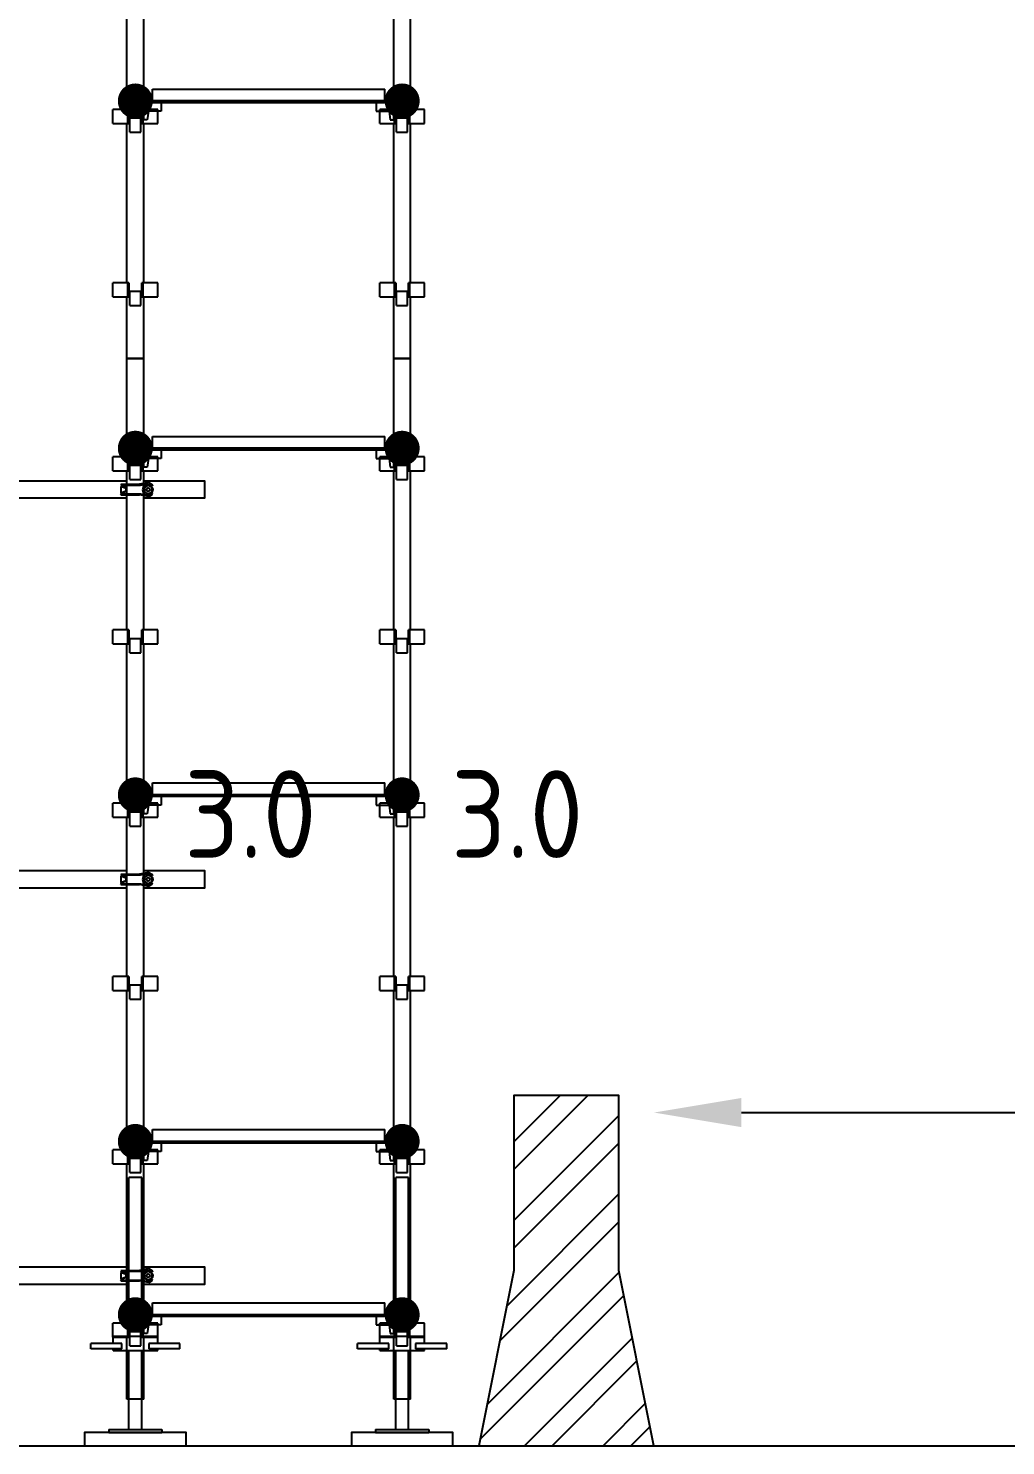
# Model space of a CAD drawing. Header units: millimetres. Extents: x 9116 to 195096, y -114281 to 55636.
# Drawn here: x 28480 to 31272, y -33649 to -29600 of the extents above; entities that cross this region are included whole.
import ezdxf
from ezdxf.enums import TextEntityAlignment as Align

# ---------------------------------------------------------------- set-up
doc = ezdxf.new("R2010")
doc.units = ezdxf.units.MM
doc.header["$PDMODE"] = 34
doc.header["$PDSIZE"] = -10
doc.linetypes.add('KwikScaf_DASHED', pattern=[3.75, 2.5, -1.25])
doc.layers.get('0').update_dxf_attribs({"linetype": 'CONTINUOUS'})
doc.layers.get('Defpoints').update_dxf_attribs({"linetype": 'CONTINUOUS'})
for name, color, linetype in [('Building', 7, 'CONTINUOUS'), ('Grid Lines', 252, 'CONTINUOUS'), ('Scaffold', 7, 'CONTINUOUS'), ('Water Barrier', 252, 'CONTINUOUS')]:
    doc.layers.add(name, color=color, linetype=linetype)
doc.styles.add('KwikScaf ISO', font='isocp.shx')
doc.dimstyles.new('ISO-25', dxfattribs={"dimscale": 0, "dimtxt": 250, "dimasz": 250, "dimexe": 125, "dimexo": 125, "dimgap": 125, "dimtad": 1, "dimdec": 0, "dimdsep": 46, "dimtxsty": 'Standard', "dimcen": 250, "dimclrd": 256, "dimclre": 256, "dimclrt": 256, "dimazin": 0, "dimtfac": 1, "dimtdec": 0, "dimtmove": 0, "dimatfit": 3, "dimfxl": 1, "dimlwd": -1, "dimlwe": -1, "dimarcsym": 0})

# ---------------------------------------------------------------- blocks, each defined once
blk = doc.blocks.new('2D Jack Adjustable Screw')
at = {"color": 0, "extrusion": (1, -1.83691e-16, 2.30446e-16)}
for p, q in [((-35, 151.5), (-20, 151.5)), ((-35, 62.25), (-35, 151.5)), ((-20, 62.25), (-20, 151.5)), ((-265.5, 100), (-273.5, 100)), ((-273.5, 100), (-273.5, -52)), ((-265.5, 100), (-265.5, -52)), ((-40, 87.75), (-35, 87.75)), ((-40, 87.75), (-40, 24)), ((-20, 87.75), (0, 87.75)), ((0, 24), (0, 87.75)), ((-265.5, 42.5), (-40, 42.5)), ((-35, 62.25), (-20, 62.25)), ((0, 42.5), (454.5, 42.5)), ((454.5, 24), (454.5, 42.5)), ((-265.5, 5.5), (-40, 5.5)), ((-40, 24), (-40, -39.75)), ((0, -39.75), (0, 24)), ((0, 5.5), (454.5, 5.5)), ((454.5, 5.5), (454.5, 24)), ((-40, -39.75), (-35, -39.75)), ((-20, -14.25), (-35, -14.25)), ((-35, -103.5), (-35, -14.25)), ((-20, -103.5), (-20, -14.25)), ((-20, -39.75), (0, -39.75)), ((-265.5, -52), (-273.5, -52)), ((-35, -103.5), (-20, -103.5))]:
    blk.add_line(p, q, dxfattribs=at)
blk = doc.blocks.new('2.0m Standard')
at = {"color": 180, "extrusion": (-1, 6.12323e-17, 0)}
for p, q in [((0, 1981), (48, 1981)), ((0, 1702), (0, 1981)), ((48, 1702), (48, 1981)), ((-40, 1662), (-40, 1702)), ((-35.5, 1702), (-40, 1702)), ((2.1, 1702), (-35.5, 1702)), ((2.1, 1662), (2.1, 1702)), ((5.8, 1702), (2.1, 1702)), ((5.8, 1702), (5.8, 1662)), ((42.2, 1662), (42.2, 1702)), ((45.9, 1702), (42.2, 1702)), ((45.9, 1662), (45.9, 1702)), ((83.5, 1702), (45.9, 1702)), ((88, 1702), (83.5, 1702)), ((88, 1662), (88, 1702)), ((-40, 1662), (-35.5, 1662)), ((-35.5, 1662), (2.1, 1662)), ((0, 1207), (0, 1662)), ((2.1, 1662), (5.8, 1662)), ((8.3, 1637), (8.3, 1677)), ((18.2, 1677), (8.3, 1677)), ((29.8, 1677), (18.2, 1677)), ((39.7, 1677), (29.8, 1677)), ((39.7, 1637), (39.7, 1677)), ((42.2, 1662), (45.9, 1662)), ((45.9, 1662), (83.5, 1662)), ((48, 1207), (48, 1662)), ((83.5, 1662), (88, 1662)), ((8.3, 1637), (18.2, 1637)), ((18.2, 1637), (29.8, 1637)), ((29.8, 1637), (39.7, 1637)), ((-35.5, 1207), (-40, 1207)), ((-40, 1167), (-40, 1207)), ((2.1, 1207), (-35.5, 1207)), ((2.1, 1167), (2.1, 1207)), ((5.8, 1207), (2.1, 1207)), ((5.8, 1207), (5.8, 1167)), ((8.3, 1142), (8.3, 1182)), ((18.2, 1182), (8.3, 1182)), ((29.8, 1182), (18.2, 1182)), ((39.7, 1182), (29.8, 1182)), ((39.7, 1142), (39.7, 1182)), ((42.2, 1167), (42.2, 1207)), ((45.9, 1207), (42.2, 1207)), ((83.5, 1207), (45.9, 1207)), ((45.9, 1167), (45.9, 1207)), ((88, 1207), (83.5, 1207)), ((88, 1167), (88, 1207)), ((-40, 1167), (-35.5, 1167)), ((-35.5, 1167), (2.1, 1167)), ((0, 712), (0, 1167)), ((2.1, 1167), (5.8, 1167)), ((8.3, 1142), (18.2, 1142)), ((18.2, 1142), (29.8, 1142)), ((29.8, 1142), (39.7, 1142)), ((42.2, 1167), (45.9, 1167)), ((45.9, 1167), (83.5, 1167)), ((48, 712), (48, 1167)), ((83.5, 1167), (88, 1167)), ((-35.5, 712), (-40, 712)), ((-40, 672), (-40, 712)), ((2.1, 712), (-35.5, 712)), ((2.1, 672), (2.1, 712)), ((5.8, 712), (2.1, 712)), ((5.8, 712), (5.8, 672)), ((42.2, 672), (42.2, 712)), ((45.9, 712), (42.2, 712)), ((83.5, 712), (45.9, 712)), ((45.9, 672), (45.9, 712)), ((88, 712), (83.5, 712)), ((88, 672), (88, 712)), ((-40, 672), (-35.5, 672)), ((-35.5, 672), (2.1, 672)), ((0, 217), (0, 672)), ((2.1, 672), (5.8, 672)), ((8.3, 647), (8.3, 687)), ((18.2, 687), (8.3, 687)), ((29.8, 687), (18.2, 687)), ((39.7, 687), (29.8, 687)), ((39.7, 647), (39.7, 687)), ((42.2, 672), (45.9, 672)), ((45.9, 672), (83.5, 672)), ((48, 217), (48, 672)), ((83.5, 672), (88, 672)), ((8.3, 647), (18.2, 647)), ((18.2, 647), (29.8, 647)), ((29.8, 647), (39.7, 647)), ((-35.5, 217), (-40, 217)), ((-40, 177), (-40, 217)), ((2.1, 217), (-35.5, 217)), ((2.1, 177), (2.1, 217)), ((5.8, 217), (2.1, 217)), ((5.8, 217), (5.8, 177)), ((42.2, 177), (42.2, 217)), ((45.9, 217), (42.2, 217)), ((83.5, 217), (45.9, 217)), ((45.9, 177), (45.9, 217)), ((88, 217), (83.5, 217)), ((88, 177), (88, 217)), ((-40, 177), (-35.5, 177)), ((-35.5, 177), (2.1, 177)), ((0, 0), (0, 177)), ((2.1, 177), (5.8, 177)), ((8.3, 152), (8.3, 192)), ((18.2, 192), (8.3, 192)), ((29.8, 192), (18.2, 192)), ((39.7, 192), (29.8, 192)), ((39.7, 152), (39.7, 192)), ((42.2, 177), (45.9, 177)), ((45.9, 177), (83.5, 177)), ((48, 0), (48, 177)), ((83.5, 177), (88, 177)), ((8.3, 152), (18.2, 152)), ((18.2, 152), (29.8, 152)), ((29.8, 152), (39.7, 152)), ((48, 0), (0, 0))]:
    blk.add_line(p, q, dxfattribs=at)
blk = doc.blocks.new('2D Transom 0.7 Metre')
at = {"color": 0, "extrusion": (0, 1, -1.83691e-16)}
for p, q in [((0, -25), (0, 50)), ((0, 50), (20, 50)), ((20, 50), (16.7, 25)), ((25, 63), (689, 63)), ((25, 30), (25, 63)), ((689, 30), (689, 63)), ((694, 50), (697.3, 25)), ((714, 50), (694, 50)), ((714, -25), (714, 50)), ((50, 0), (13.3, 0)), ((16.7, 25), (25, 25)), ((25, 30), (689, 30)), ((25, 25), (25, 30)), ((25, 25), (689, 25)), ((50, 25), (50, 0)), ((664, 25), (664, 0)), ((664, 0), (700.7, 0)), ((689, 25), (689, 30)), ((697.3, 25), (689, 25)), ((700.7, 0), (704, -25)), ((10, -25), (0, -25)), ((13.3, 0), (10, -25)), ((704, -25), (714, -25))]:
    blk.add_line(p, q, dxfattribs=at)
blk = doc.blocks.new('Half 90')
for p, q in [((-43.3, 15), (10.1, 15)), ((-43.3, 15), (-40.1, 10)), ((-43.3, 9.2), (-43.3, -9.2)), ((-29, 3.2), (-43.3, 9.2)), ((-41.7, 12.5), (13.2, 12.5)), ((-28.3, 5), (-40.1, 10)), ((-34.9, 5.6), (-34.9, 7.8)), ((-29, 3.2), (-29, -3.2)), ((-28.3, -5), (-28.3, 5)), ((36.7, 20), (10.1, 15)), ((13.2, 12.5), (36.4, 17.2)), ((22.1, 14.3), (18.3, -0.8)), ((36.4, 17.2), (44.8, 10)), ((46.7, 10), (43, 10)), ((-43.3, -9.2), (-29, -3.2)), ((-43.3, -15), (-40.1, -10)), ((-43.3, -15), (10.1, -15)), ((-41.7, -12.5), (13.2, -12.5)), ((-28.3, -5), (-40.1, -10)), ((-34.9, -7.8), (-34.9, -5.6)), ((36.7, -20), (10.1, -15)), ((13.2, -12.5), (36.4, -17.2)), ((18.3, -0.8), (22.4, -14.4)), ((36.4, -17.2), (44.8, -10)), ((46.7, -10), (43, -10))]:
    blk.add_line(p, q)
blk.add_lwpolyline([(35.1, -12.5), (45.9, -6.2), (45.9, 6.2), (35.1, 12.5), (24.2, 6.2), (24.2, -6.2)], close=True)
for points in [[(36.7, 20), (45.2, 14.9), (46.7, 10)], [(36.7, -20), (45.2, -14.9), (46.7, -10)]]:
    blk.add_lwpolyline(points)
for radius in [12.5, 5]:
    blk.add_circle((35.1, 0), radius)
blk = doc.blocks.new('*D76')
at = {"layer": 'Defpoints', "color": 0}
for p in [(30267.1, -32697.2), (36767.1, -32697.2), (36767.1, -32697.2)]:
    blk.add_point(p, dxfattribs=at)
at = {"layer": 'Grid Lines'}
blk.add_line((30517.1, -32697.2), (36517.1, -32697.2), dxfattribs=at)
for points in [[(30517.1, -32655.6), (30517.1, -32738.9), (30267.1, -32697.2)], [(36517.1, -32655.6), (36517.1, -32738.9), (36767.1, -32697.2)]]:
    blk.add_solid(points, dxfattribs=at)
at = {"layer": 'Grid Lines', "insert": (33517.1, -32447.2), "char_height": 250, "attachment_point": 5}
blk.add_mtext('6500', dxfattribs=at)

msp = doc.modelspace()

# ---------------------------------------------------------------- hatches: boundary and pattern name
at = {"layer": 'Water Barrier'}
h = msp.add_hatch(dxfattribs=at)
h.set_pattern_fill('STEEL', color=30, scale=50, style=0)
h.set_pattern_definition([(45, (-134.52, 0), (-112.2532, 112.2532), []), (45, (-134.52, 79.38), (-112.2532, 112.2532), [])])
h.paths.add_polyline_path([(30167.1, -33148.7), (30167.1, -32648.7), (29867.1, -32648.7), (29867.1, -33148.7), (29767.1, -33648.7), (30267.1, -33648.7)])

# ---------------------------------------------------------------- linework, layer by layer
at = {"layer": 'Building'}
msp.add_line((22723.1, -33648.7), (38824.4, -33648.7), dxfattribs=at)
at = {"layer": 'Grid Lines', "color": 252, "linetype": 'KwikScaf_DASHED'}
msp.add_line((19632.3, -33648.7), (43222.7, -33648.7), dxfattribs=at)
at = {"layer": 'Scaffold', "color": 5, "extrusion": (-1, 6.12323e-17, 0)}
for p, q in [((28762, -30543.7), (28810, -30543.7)), ((28762, -30823.7), (28762, -30543.7)), ((28810, -30823.7), (28810, -30543.7)), ((29524, -30543.7), (29572, -30543.7)), ((29524, -30823.7), (29524, -30543.7)), ((29572, -30823.7), (29572, -30543.7)), ((28726.4, -30823.7), (28722, -30823.7)), ((28722, -30863.7), (28722, -30823.7)), ((28764.1, -30823.7), (28726.4, -30823.7)), ((28764.1, -30863.7), (28764.1, -30823.7)), ((28767.8, -30823.7), (28764.1, -30823.7)), ((28767.8, -30823.7), (28767.8, -30863.7)), ((28780.2, -30848.7), (28770.3, -30848.7)), ((28770.3, -30888.7), (28770.3, -30848.7)), ((28791.8, -30848.7), (28780.2, -30848.7)), ((28801.7, -30848.7), (28791.8, -30848.7)), ((28801.7, -30888.7), (28801.7, -30848.7)), ((28804.1, -30863.7), (28804.1, -30823.7)), ((28807.9, -30823.7), (28804.1, -30823.7)), ((28845.5, -30823.7), (28807.9, -30823.7)), ((28807.9, -30863.7), (28807.9, -30823.7)), ((28850, -30823.7), (28845.5, -30823.7)), ((28850, -30863.7), (28850, -30823.7)), ((29488.4, -30823.7), (29484, -30823.7)), ((29484, -30863.7), (29484, -30823.7)), ((29526.1, -30823.7), (29488.4, -30823.7)), ((29526.1, -30863.7), (29526.1, -30823.7)), ((29529.8, -30823.7), (29526.1, -30823.7)), ((29529.8, -30823.7), (29529.8, -30863.7)), ((29542.2, -30848.7), (29532.3, -30848.7)), ((29532.3, -30888.7), (29532.3, -30848.7)), ((29553.8, -30848.7), (29542.2, -30848.7)), ((29563.7, -30848.7), (29553.8, -30848.7)), ((29563.7, -30888.7), (29563.7, -30848.7)), ((29566.1, -30863.7), (29566.1, -30823.7)), ((29569.9, -30823.7), (29566.1, -30823.7)), ((29607.5, -30823.7), (29569.9, -30823.7)), ((29569.9, -30863.7), (29569.9, -30823.7)), ((29612, -30823.7), (29607.5, -30823.7)), ((29612, -30863.7), (29612, -30823.7)), ((28722, -30863.7), (28726.4, -30863.7)), ((28726.4, -30863.7), (28764.1, -30863.7)), ((28762, -31318.7), (28762, -30863.7)), ((28764.1, -30863.7), (28767.8, -30863.7)), ((28770.3, -30888.7), (28780.2, -30888.7)), ((28780.2, -30888.7), (28791.8, -30888.7)), ((28791.8, -30888.7), (28801.7, -30888.7)), ((28804.1, -30863.7), (28807.9, -30863.7)), ((28807.9, -30863.7), (28845.5, -30863.7)), ((28810, -31318.7), (28810, -30863.7)), ((28845.5, -30863.7), (28850, -30863.7)), ((29484, -30863.7), (29488.4, -30863.7)), ((29488.4, -30863.7), (29526.1, -30863.7)), ((29524, -31318.7), (29524, -30863.7)), ((29526.1, -30863.7), (29529.8, -30863.7)), ((29532.3, -30888.7), (29542.2, -30888.7)), ((29542.2, -30888.7), (29553.8, -30888.7)), ((29553.8, -30888.7), (29563.7, -30888.7)), ((29566.1, -30863.7), (29569.9, -30863.7)), ((29569.9, -30863.7), (29607.5, -30863.7)), ((29572, -31318.7), (29572, -30863.7)), ((29607.5, -30863.7), (29612, -30863.7)), ((28726.4, -31318.7), (28722, -31318.7)), ((28722, -31358.7), (28722, -31318.7)), ((28764.1, -31318.7), (28726.4, -31318.7)), ((28764.1, -31358.7), (28764.1, -31318.7)), ((28767.8, -31318.7), (28764.1, -31318.7)), ((28767.8, -31318.7), (28767.8, -31358.7)), ((28804.1, -31358.7), (28804.1, -31318.7)), ((28807.9, -31318.7), (28804.1, -31318.7)), ((28845.5, -31318.7), (28807.9, -31318.7)), ((28807.9, -31358.7), (28807.9, -31318.7)), ((28850, -31318.7), (28845.5, -31318.7)), ((28850, -31358.7), (28850, -31318.7)), ((29488.4, -31318.7), (29484, -31318.7)), ((29484, -31358.7), (29484, -31318.7)), ((29526.1, -31318.7), (29488.4, -31318.7)), ((29526.1, -31358.7), (29526.1, -31318.7)), ((29529.8, -31318.7), (29526.1, -31318.7)), ((29529.8, -31318.7), (29529.8, -31358.7)), ((29566.1, -31358.7), (29566.1, -31318.7)), ((29569.9, -31318.7), (29566.1, -31318.7)), ((29607.5, -31318.7), (29569.9, -31318.7)), ((29569.9, -31358.7), (29569.9, -31318.7)), ((29612, -31318.7), (29607.5, -31318.7)), ((29612, -31358.7), (29612, -31318.7)), ((28722, -31358.7), (28726.4, -31358.7)), ((28726.4, -31358.7), (28764.1, -31358.7)), ((28762, -31813.7), (28762, -31358.7)), ((28764.1, -31358.7), (28767.8, -31358.7)), ((28770.3, -31383.7), (28770.3, -31343.7)), ((28780.2, -31343.7), (28770.3, -31343.7)), ((28791.8, -31343.7), (28780.2, -31343.7)), ((28801.7, -31343.7), (28791.8, -31343.7)), ((28801.7, -31383.7), (28801.7, -31343.7)), ((28804.1, -31358.7), (28807.9, -31358.7)), ((28807.9, -31358.7), (28845.5, -31358.7)), ((28810, -31813.7), (28810, -31358.7)), ((28845.5, -31358.7), (28850, -31358.7)), ((29484, -31358.7), (29488.4, -31358.7)), ((29488.4, -31358.7), (29526.1, -31358.7)), ((29524, -31813.7), (29524, -31358.7)), ((29526.1, -31358.7), (29529.8, -31358.7)), ((29532.3, -31383.7), (29532.3, -31343.7)), ((29542.2, -31343.7), (29532.3, -31343.7)), ((29553.8, -31343.7), (29542.2, -31343.7)), ((29563.7, -31343.7), (29553.8, -31343.7)), ((29563.7, -31383.7), (29563.7, -31343.7)), ((29566.1, -31358.7), (29569.9, -31358.7)), ((29569.9, -31358.7), (29607.5, -31358.7)), ((29572, -31813.7), (29572, -31358.7)), ((29607.5, -31358.7), (29612, -31358.7)), ((28770.3, -31383.7), (28780.2, -31383.7)), ((28780.2, -31383.7), (28791.8, -31383.7)), ((28791.8, -31383.7), (28801.7, -31383.7)), ((29532.3, -31383.7), (29542.2, -31383.7)), ((29542.2, -31383.7), (29553.8, -31383.7)), ((29553.8, -31383.7), (29563.7, -31383.7)), ((28726.4, -31813.7), (28722, -31813.7)), ((28722, -31853.7), (28722, -31813.7)), ((28764.1, -31813.7), (28726.4, -31813.7)), ((28764.1, -31853.7), (28764.1, -31813.7)), ((28767.8, -31813.7), (28764.1, -31813.7)), ((28767.8, -31813.7), (28767.8, -31853.7)), ((28804.1, -31853.7), (28804.1, -31813.7)), ((28807.9, -31813.7), (28804.1, -31813.7)), ((28845.5, -31813.7), (28807.9, -31813.7)), ((28807.9, -31853.7), (28807.9, -31813.7)), ((28850, -31813.7), (28845.5, -31813.7)), ((28850, -31853.7), (28850, -31813.7)), ((29488.4, -31813.7), (29484, -31813.7)), ((29484, -31853.7), (29484, -31813.7)), ((29526.1, -31813.7), (29488.4, -31813.7)), ((29526.1, -31853.7), (29526.1, -31813.7)), ((29529.8, -31813.7), (29526.1, -31813.7)), ((29529.8, -31813.7), (29529.8, -31853.7)), ((29566.1, -31853.7), (29566.1, -31813.7)), ((29569.9, -31813.7), (29566.1, -31813.7)), ((29607.5, -31813.7), (29569.9, -31813.7)), ((29569.9, -31853.7), (29569.9, -31813.7)), ((29612, -31813.7), (29607.5, -31813.7)), ((29612, -31853.7), (29612, -31813.7)), ((28722, -31853.7), (28726.4, -31853.7)), ((28726.4, -31853.7), (28764.1, -31853.7)), ((28762, -32308.7), (28762, -31853.7)), ((28764.1, -31853.7), (28767.8, -31853.7)), ((28770.3, -31878.7), (28770.3, -31838.7)), ((28780.2, -31838.7), (28770.3, -31838.7)), ((28791.8, -31838.7), (28780.2, -31838.7)), ((28801.7, -31838.7), (28791.8, -31838.7)), ((28801.7, -31878.7), (28801.7, -31838.7)), ((28804.1, -31853.7), (28807.9, -31853.7)), ((28807.9, -31853.7), (28845.5, -31853.7)), ((28810, -32308.7), (28810, -31853.7)), ((28845.5, -31853.7), (28850, -31853.7)), ((29484, -31853.7), (29488.4, -31853.7)), ((29488.4, -31853.7), (29526.1, -31853.7)), ((29524, -32308.7), (29524, -31853.7)), ((29526.1, -31853.7), (29529.8, -31853.7)), ((29532.3, -31878.7), (29532.3, -31838.7)), ((29542.2, -31838.7), (29532.3, -31838.7)), ((29553.8, -31838.7), (29542.2, -31838.7)), ((29563.7, -31838.7), (29553.8, -31838.7)), ((29563.7, -31878.7), (29563.7, -31838.7)), ((29566.1, -31853.7), (29569.9, -31853.7)), ((29569.9, -31853.7), (29607.5, -31853.7)), ((29572, -32308.7), (29572, -31853.7)), ((29607.5, -31853.7), (29612, -31853.7)), ((28770.3, -31878.7), (28780.2, -31878.7)), ((28780.2, -31878.7), (28791.8, -31878.7)), ((28791.8, -31878.7), (28801.7, -31878.7)), ((29532.3, -31878.7), (29542.2, -31878.7)), ((29542.2, -31878.7), (29553.8, -31878.7)), ((29553.8, -31878.7), (29563.7, -31878.7)), ((28726.4, -32308.7), (28722, -32308.7)), ((28722, -32348.7), (28722, -32308.7)), ((28764.1, -32308.7), (28726.4, -32308.7)), ((28764.1, -32348.7), (28764.1, -32308.7)), ((28767.8, -32308.7), (28764.1, -32308.7)), ((28767.8, -32308.7), (28767.8, -32348.7)), ((28770.3, -32373.7), (28770.3, -32333.7)), ((28780.2, -32333.7), (28770.3, -32333.7)), ((28791.8, -32333.7), (28780.2, -32333.7)), ((28801.7, -32333.7), (28791.8, -32333.7)), ((28801.7, -32373.7), (28801.7, -32333.7)), ((28804.1, -32348.7), (28804.1, -32308.7)), ((28807.9, -32308.7), (28804.1, -32308.7)), ((28845.5, -32308.7), (28807.9, -32308.7)), ((28807.9, -32348.7), (28807.9, -32308.7)), ((28850, -32308.7), (28845.5, -32308.7)), ((28850, -32348.7), (28850, -32308.7)), ((29488.4, -32308.7), (29484, -32308.7)), ((29484, -32348.7), (29484, -32308.7)), ((29526.1, -32308.7), (29488.4, -32308.7)), ((29526.1, -32348.7), (29526.1, -32308.7)), ((29529.8, -32308.7), (29526.1, -32308.7)), ((29529.8, -32308.7), (29529.8, -32348.7)), ((29532.3, -32373.7), (29532.3, -32333.7)), ((29542.2, -32333.7), (29532.3, -32333.7)), ((29553.8, -32333.7), (29542.2, -32333.7)), ((29563.7, -32333.7), (29553.8, -32333.7)), ((29563.7, -32373.7), (29563.7, -32333.7)), ((29566.1, -32348.7), (29566.1, -32308.7)), ((29569.9, -32308.7), (29566.1, -32308.7)), ((29607.5, -32308.7), (29569.9, -32308.7)), ((29569.9, -32348.7), (29569.9, -32308.7)), ((29612, -32308.7), (29607.5, -32308.7)), ((29612, -32348.7), (29612, -32308.7)), ((28722, -32348.7), (28726.4, -32348.7)), ((28726.4, -32348.7), (28764.1, -32348.7)), ((28762, -32803.7), (28762, -32348.7)), ((28764.1, -32348.7), (28767.8, -32348.7)), ((28770.3, -32373.7), (28780.2, -32373.7)), ((28780.2, -32373.7), (28791.8, -32373.7)), ((28791.8, -32373.7), (28801.7, -32373.7)), ((28804.1, -32348.7), (28807.9, -32348.7)), ((28807.9, -32348.7), (28845.5, -32348.7)), ((28810, -32803.7), (28810, -32348.7)), ((28845.5, -32348.7), (28850, -32348.7)), ((29484, -32348.7), (29488.4, -32348.7)), ((29488.4, -32348.7), (29526.1, -32348.7)), ((29524, -32803.7), (29524, -32348.7)), ((29526.1, -32348.7), (29529.8, -32348.7)), ((29532.3, -32373.7), (29542.2, -32373.7)), ((29542.2, -32373.7), (29553.8, -32373.7)), ((29553.8, -32373.7), (29563.7, -32373.7)), ((29566.1, -32348.7), (29569.9, -32348.7)), ((29569.9, -32348.7), (29607.5, -32348.7)), ((29572, -32803.7), (29572, -32348.7)), ((29607.5, -32348.7), (29612, -32348.7)), ((28726.4, -32803.7), (28722, -32803.7)), ((28722, -32843.7), (28722, -32803.7)), ((28764.1, -32803.7), (28726.4, -32803.7)), ((28764.1, -32843.7), (28764.1, -32803.7)), ((28767.8, -32803.7), (28764.1, -32803.7)), ((28767.8, -32803.7), (28767.8, -32843.7)), ((28780.2, -32828.7), (28770.3, -32828.7)), ((28770.3, -32868.7), (28770.3, -32828.7)), ((28791.8, -32828.7), (28780.2, -32828.7)), ((28801.7, -32828.7), (28791.8, -32828.7)), ((28801.7, -32868.7), (28801.7, -32828.7)), ((28804.1, -32843.7), (28804.1, -32803.7)), ((28807.9, -32803.7), (28804.1, -32803.7)), ((28845.5, -32803.7), (28807.9, -32803.7)), ((28807.9, -32843.7), (28807.9, -32803.7)), ((28850, -32803.7), (28845.5, -32803.7)), ((28850, -32843.7), (28850, -32803.7)), ((29488.4, -32803.7), (29484, -32803.7)), ((29484, -32843.7), (29484, -32803.7)), ((29526.1, -32803.7), (29488.4, -32803.7)), ((29526.1, -32843.7), (29526.1, -32803.7)), ((29529.8, -32803.7), (29526.1, -32803.7)), ((29529.8, -32803.7), (29529.8, -32843.7)), ((29542.2, -32828.7), (29532.3, -32828.7)), ((29532.3, -32868.7), (29532.3, -32828.7)), ((29553.8, -32828.7), (29542.2, -32828.7)), ((29563.7, -32828.7), (29553.8, -32828.7)), ((29563.7, -32868.7), (29563.7, -32828.7)), ((29566.1, -32843.7), (29566.1, -32803.7)), ((29569.9, -32803.7), (29566.1, -32803.7)), ((29607.5, -32803.7), (29569.9, -32803.7)), ((29569.9, -32843.7), (29569.9, -32803.7)), ((29612, -32803.7), (29607.5, -32803.7)), ((29612, -32843.7), (29612, -32803.7)), ((28722, -32843.7), (28726.4, -32843.7)), ((28726.4, -32843.7), (28764.1, -32843.7)), ((28762, -33298.7), (28762, -32843.7)), ((28764.1, -32843.7), (28767.8, -32843.7)), ((28770.3, -32868.7), (28780.2, -32868.7)), ((28780.2, -32868.7), (28791.8, -32868.7)), ((28791.8, -32868.7), (28801.7, -32868.7)), ((28804.1, -32843.7), (28807.9, -32843.7)), ((28807.9, -32843.7), (28845.5, -32843.7)), ((28810, -33298.7), (28810, -32843.7)), ((28845.5, -32843.7), (28850, -32843.7)), ((29484, -32843.7), (29488.4, -32843.7)), ((29488.4, -32843.7), (29526.1, -32843.7)), ((29524, -33298.7), (29524, -32843.7)), ((29526.1, -32843.7), (29529.8, -32843.7)), ((29532.3, -32868.7), (29542.2, -32868.7)), ((29542.2, -32868.7), (29553.8, -32868.7)), ((29553.8, -32868.7), (29563.7, -32868.7)), ((29566.1, -32843.7), (29569.9, -32843.7)), ((29569.9, -32843.7), (29607.5, -32843.7)), ((29572, -33298.7), (29572, -32843.7)), ((29607.5, -32843.7), (29612, -32843.7)), ((28726.4, -33298.7), (28722, -33298.7)), ((28722, -33338.7), (28722, -33298.7)), ((28764.1, -33298.7), (28726.4, -33298.7)), ((28764.1, -33338.7), (28764.1, -33298.7)), ((28767.8, -33298.7), (28764.1, -33298.7)), ((28767.8, -33298.7), (28767.8, -33338.7)), ((28804.1, -33338.7), (28804.1, -33298.7)), ((28807.9, -33298.7), (28804.1, -33298.7)), ((28845.5, -33298.7), (28807.9, -33298.7)), ((28807.9, -33338.7), (28807.9, -33298.7)), ((28850, -33298.7), (28845.5, -33298.7)), ((28850, -33338.7), (28850, -33298.7)), ((29488.4, -33298.7), (29484, -33298.7)), ((29484, -33338.7), (29484, -33298.7)), ((29526.1, -33298.7), (29488.4, -33298.7)), ((29526.1, -33338.7), (29526.1, -33298.7)), ((29529.8, -33298.7), (29526.1, -33298.7)), ((29529.8, -33298.7), (29529.8, -33338.7)), ((29566.1, -33338.7), (29566.1, -33298.7)), ((29569.9, -33298.7), (29566.1, -33298.7)), ((29607.5, -33298.7), (29569.9, -33298.7)), ((29569.9, -33338.7), (29569.9, -33298.7)), ((29612, -33298.7), (29607.5, -33298.7)), ((29612, -33338.7), (29612, -33298.7)), ((28722, -33338.7), (28726.4, -33338.7)), ((28726.4, -33338.7), (28764.1, -33338.7)), ((28762, -33515.7), (28762, -33338.7)), ((28764.1, -33338.7), (28767.8, -33338.7)), ((28770.3, -33363.7), (28770.3, -33323.7)), ((28780.2, -33323.7), (28770.3, -33323.7)), ((28791.8, -33323.7), (28780.2, -33323.7)), ((28801.7, -33323.7), (28791.8, -33323.7)), ((28801.7, -33363.7), (28801.7, -33323.7)), ((28804.1, -33338.7), (28807.9, -33338.7)), ((28807.9, -33338.7), (28845.5, -33338.7)), ((28810, -33515.7), (28810, -33338.7)), ((28845.5, -33338.7), (28850, -33338.7)), ((29484, -33338.7), (29488.4, -33338.7)), ((29488.4, -33338.7), (29526.1, -33338.7)), ((29524, -33515.7), (29524, -33338.7)), ((29526.1, -33338.7), (29529.8, -33338.7)), ((29532.3, -33363.7), (29532.3, -33323.7)), ((29542.2, -33323.7), (29532.3, -33323.7)), ((29553.8, -33323.7), (29542.2, -33323.7)), ((29563.7, -33323.7), (29553.8, -33323.7)), ((29563.7, -33363.7), (29563.7, -33323.7)), ((29566.1, -33338.7), (29569.9, -33338.7)), ((29569.9, -33338.7), (29607.5, -33338.7)), ((29572, -33515.7), (29572, -33338.7)), ((29607.5, -33338.7), (29612, -33338.7)), ((28770.3, -33363.7), (28780.2, -33363.7)), ((28780.2, -33363.7), (28791.8, -33363.7)), ((28791.8, -33363.7), (28801.7, -33363.7)), ((29532.3, -33363.7), (29542.2, -33363.7)), ((29542.2, -33363.7), (29553.8, -33363.7)), ((29553.8, -33363.7), (29563.7, -33363.7)), ((28810, -33515.7), (28762, -33515.7)), ((29572, -33515.7), (29524, -33515.7))]:
    msp.add_line(p, q, dxfattribs=at)
at = {"layer": 'Scaffold', "color": 40, "const_width": 50}
for points in [[(28761, -29807.7, 1), (28811, -29807.7, 1)], [(29523, -29807.7, 1), (29573, -29807.7, 1)], [(28761, -30799.7, 1), (28811, -30799.7, 1)], [(29523, -30799.7, 1), (29573, -30799.7, 1)], [(28761, -31789.7, 1), (28811, -31789.7, 1)], [(29523, -31789.7, 1), (29573, -31789.7, 1)], [(28761, -32779.7, 1), (28811, -32779.7, 1)], [(29523, -32779.7, 1), (29573, -32779.7, 1)], [(28761, -33274.7, 1), (28811, -33274.7, 1)], [(29523, -33274.7, 1), (29573, -33274.7, 1)]]:
    msp.add_lwpolyline(points, format="xyb", close=True, dxfattribs=at)
at = {"layer": 'Scaffold', "color": 30}
for points in [[(28762, -30893.7), (28283.1, -30893.7)], [(28810, -30941.7), (28984.7, -30941.7), (28984.7, -30893.7), (28810, -30893.7)], [(28283.1, -30941.7), (28762, -30941.7)], [(28762, -32007.1), (28283.1, -32007.1)], [(28810, -32055.1), (28984.7, -32055.1), (28984.7, -32007.1), (28810, -32007.1)], [(28283.1, -32055.1), (28762, -32055.1)], [(28762, -33139), (28283.1, -33139)], [(28810, -33187), (28984.7, -33187), (28984.7, -33139), (28810, -33139)], [(28283.1, -33187), (28762, -33187)]]:
    msp.add_lwpolyline(points, dxfattribs=at)
at = {"layer": 'Scaffold', "color": 200}
for points in [[(28641, -33648.7), (28931, -33648.7), (28931, -33610.7), (28641, -33610.7)], [(29403, -33648.7), (29693, -33648.7), (29693, -33610.7), (29403, -33610.7)]]:
    msp.add_lwpolyline(points, close=True, dxfattribs=at)
at = {"layer": 'Water Barrier', "color": 30}
for points in [[(30167.1, -33148.7), (30167.1, -32648.7), (29867.1, -32648.7), (29867.1, -33148.7)], [(29867.1, -33148.7), (29767.1, -33648.7), (30267.1, -33648.7), (30167.1, -33148.7)]]:
    msp.add_lwpolyline(points, dxfattribs=at)

# ---------------------------------------------------------------- block references
at = {"layer": 'Scaffold'}
for name, p in [('2.0m Standard', (28762, -30543.7)), ('2.0m Standard', (29524, -30543.7)), ('Half 90', (28787.9, -30917.7)), ('Half 90', (28787.9, -32031.1)), ('Half 90', (28787.9, -33163))]:
    msp.add_blockref(name, p, dxfattribs=at)
at = {"layer": 'Scaffold', "color": 50}
for p in [(28810, -29836.7), (28810, -30828.7), (28810, -31818.7), (28810, -32808.7), (28810, -33303.7)]:
    msp.add_blockref('2D Transom 0.7 Metre', p, dxfattribs=at)
at = {"layer": 'Scaffold', "color": 190, "rotation": 90}
for p in [(28810, -33337.2), (29572, -33337.2)]:
    msp.add_blockref('2D Jack Adjustable Screw', p, dxfattribs=at)

# ---------------------------------------------------------------- texts
at = {"layer": 'Scaffold', "color": 7, "style": 'KwikScaf ISO'}
for p in [(28639.7, -31844.7), (29401.7, -31844.7)]:
    msp.add_text('  3.0  ', height=250, dxfattribs=at).set_placement(p, align=Align.MIDDLE_LEFT)

# ---------------------------------------------------------------- dimensions: what is measured, and where the dimension line sits
at = {"layer": 'Grid Lines'}
dim = msp.add_linear_dim(base=(36767.1, -32697.2), p1=(30267.1, -32697.2), p2=(36767.1, -32697.2), dimstyle='ISO-25', override={"dimscale": 1}, dxfattribs=at)
dim.commit()
dim.dimension.update_dxf_attribs({"geometry": '*D76', "text_midpoint": (33517.1, -32447.2)})

doc.saveas('drawing.dxf')
